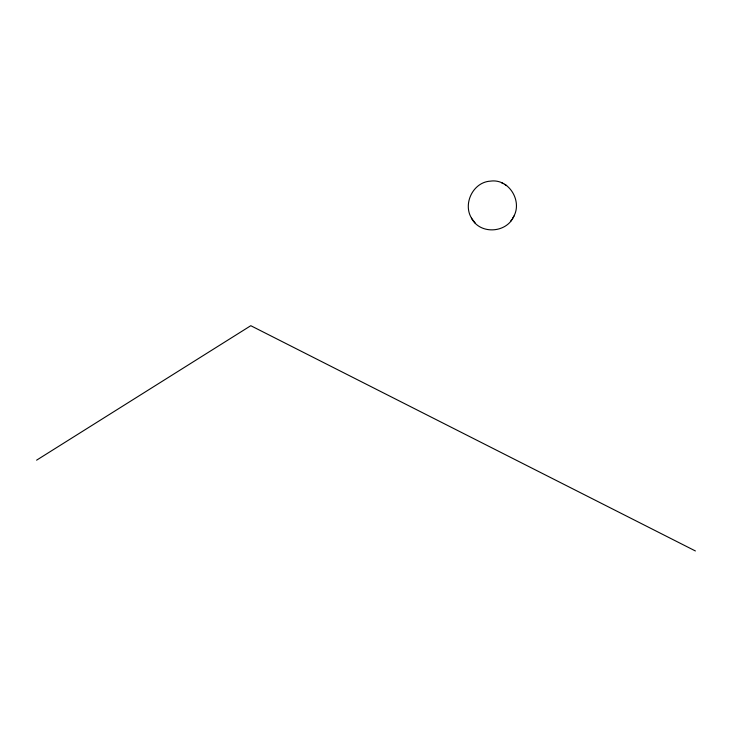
<?xml version="1.0" encoding="UTF-8"?>
<svg xmlns="http://www.w3.org/2000/svg" width="732" height="732" viewBox="0 0 732 732"><rect width="100%" height="100%" fill="white"/><g stroke="black" fill="none" stroke-linecap="round" stroke-linejoin="round"><path stroke-width="1.1" d="M512.537 218.319C523.59 202.856 509.655 178.269 490.376 181.143C472.039 182.195 461.535 206.387 473.211 220.451M471.408 218.081C480.027 234.917 506.764 233.234 513.974 216.077M510.68 221.22L511.906 219.289M36.6 460.172L250.792 325.703L695.4 550.958M501.484 182.68L503.296 183.686M504.504 184.363L506.654 185.562M473.65 221.018L475.315 223.223"/></g></svg>
